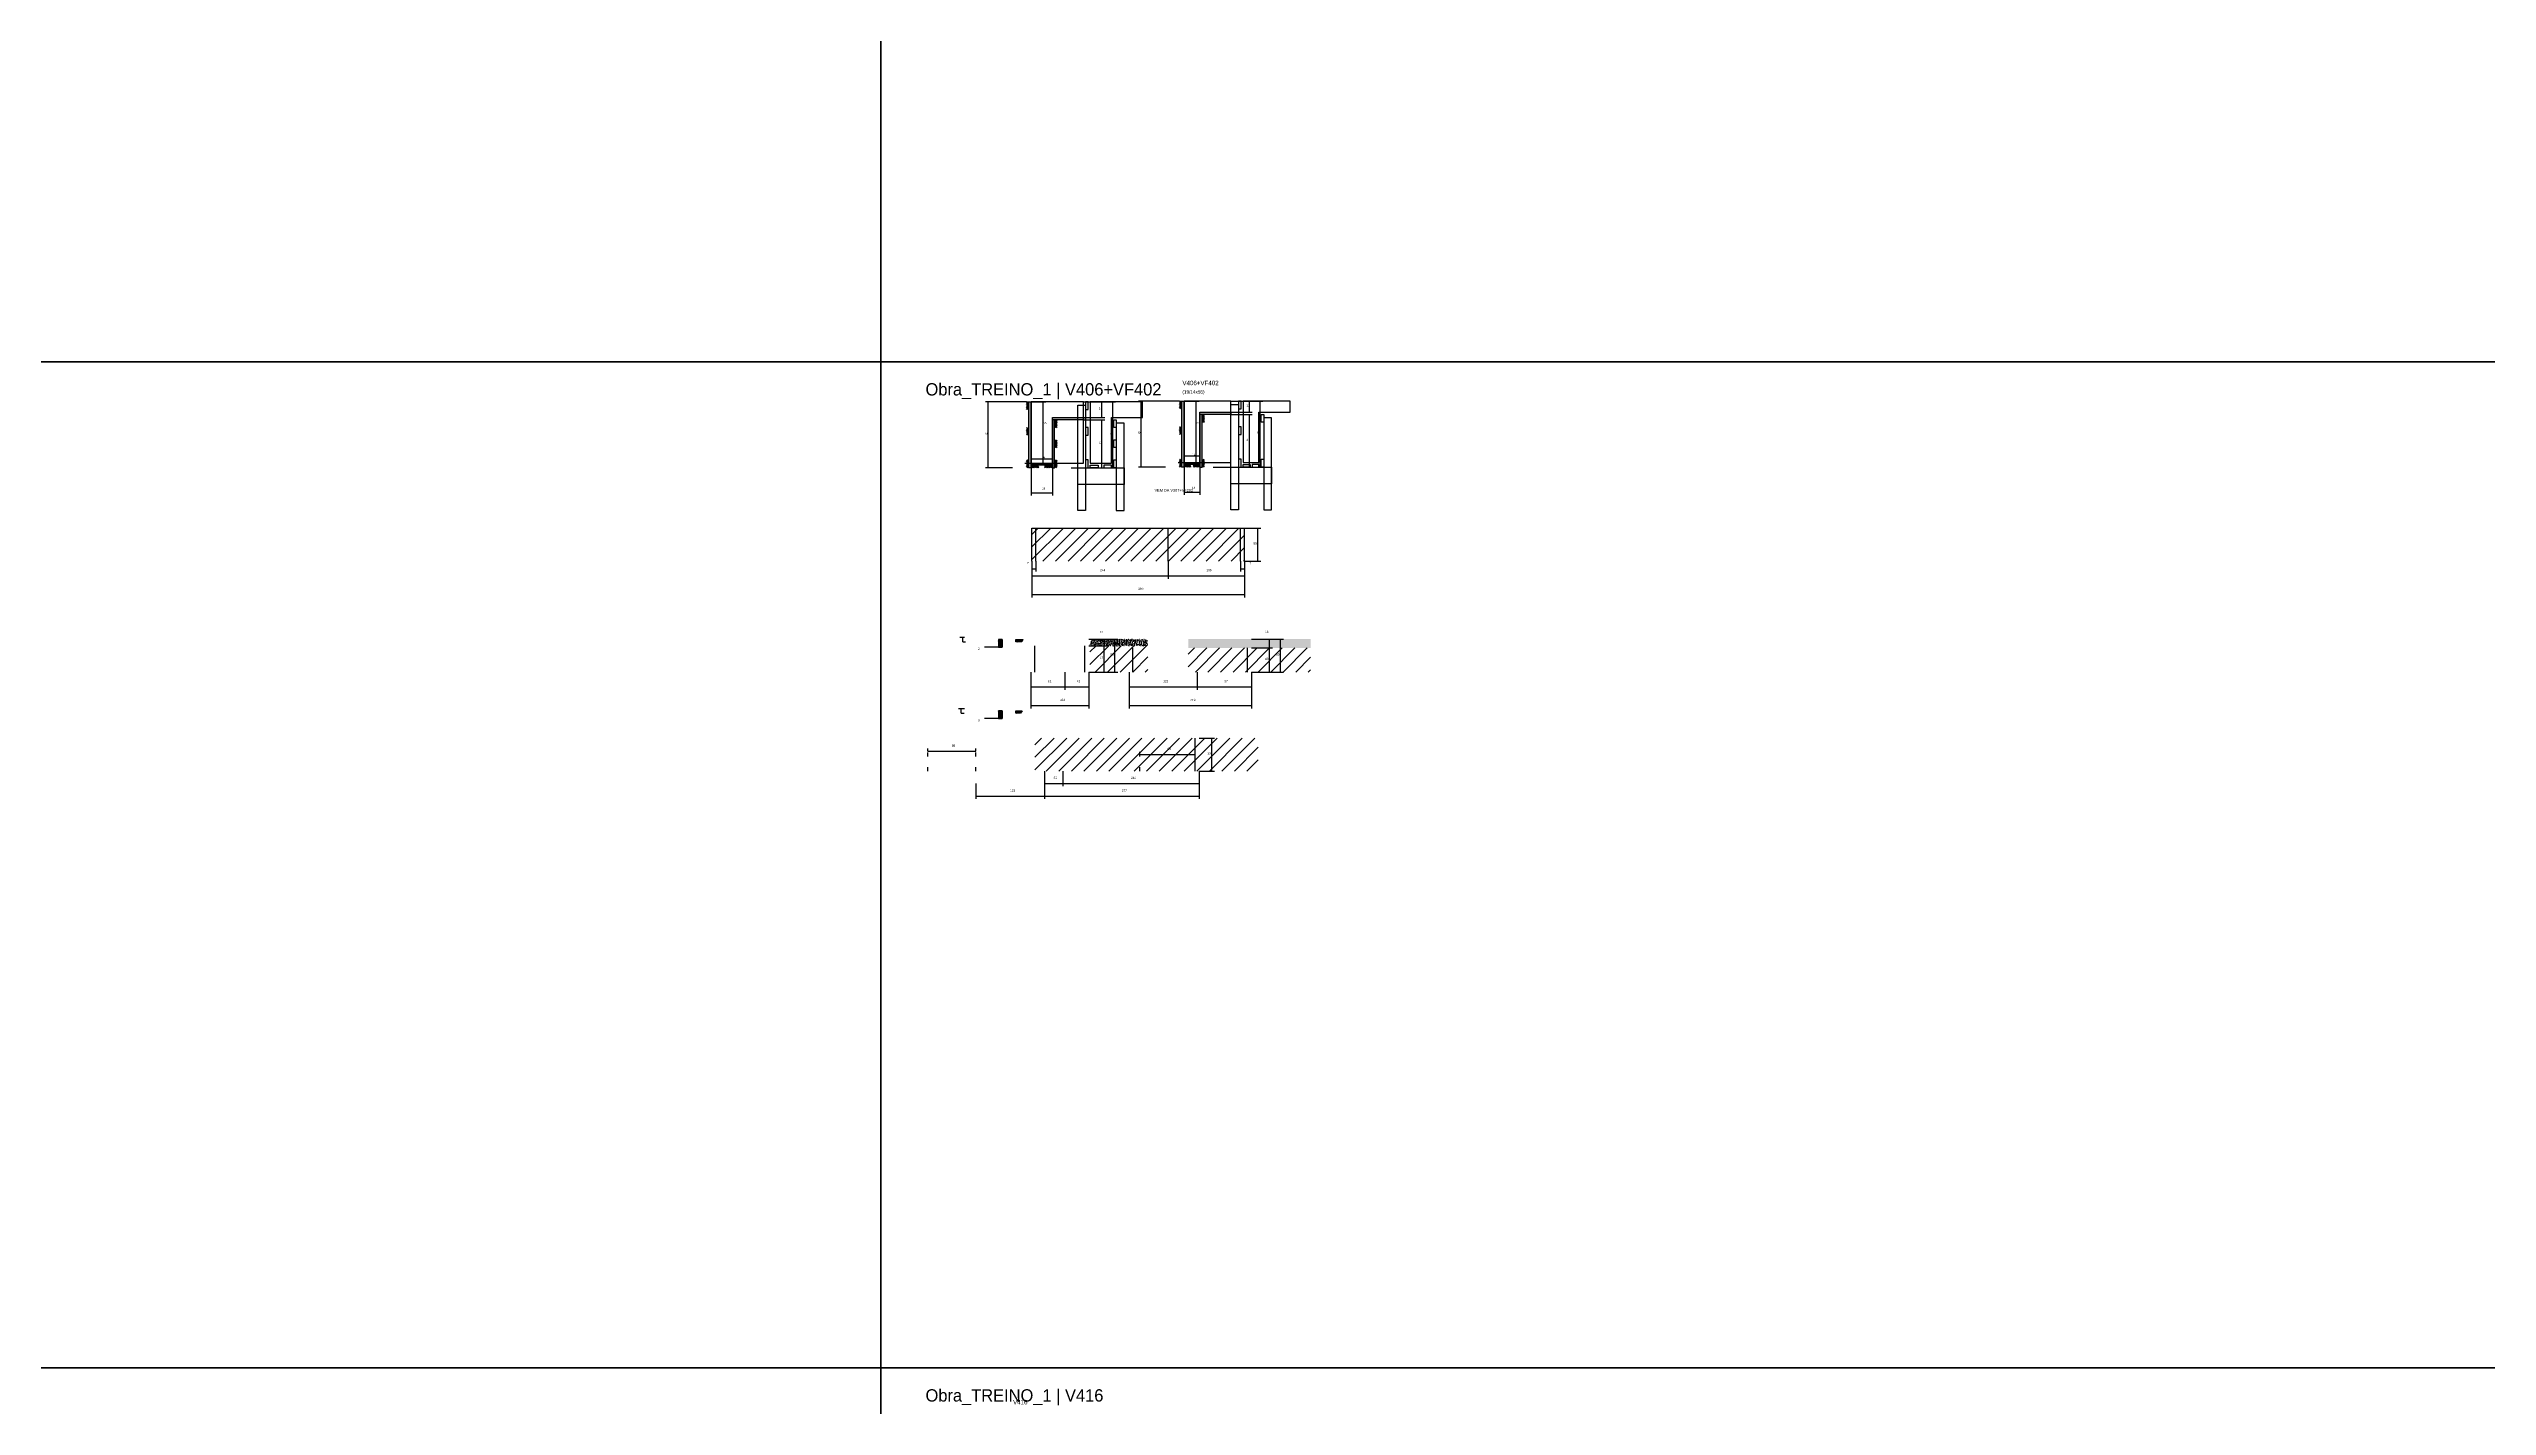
# Model space of a CAD drawing. Header units: metres. Extents: x -41 to 34800, y -36000 to 1848.
# Drawn here: x 13011 to 17375, y -5468 to -3040 of the extents above; entities that cross this region are included whole.
import ezdxf

# ---------------------------------------------------------------- set-up
doc = ezdxf.new("R2010")
doc.units = ezdxf.units.M
for name, color, linetype in [('CELL_BORDER', 8, 'Continuous'), ('CONCRETO', 251, 'Continuous'), ('COTA', 4, 'Continuous'), ('Cota Seção (2x)', 4, 'Continuous'), ('Hachura', 253, 'Continuous'), ('LABEL_ID', 3, 'Continuous'), ('Madeira', 126, 'Continuous'), ('Painéis', 200, 'Continuous'), ('REAPROVEITAMENTO', 251, 'Continuous'), ('SARR_2.2x7', 40, 'Continuous'), ('SARR_3.5x7', 81, 'Continuous'), ('Texto Seção', 7, 'Continuous')]:
    doc.layers.add(name, color=color, linetype=linetype)

msp = doc.modelspace()

# ---------------------------------------------------------------- hatches: boundary and pattern name
at = {"layer": 'COTA'}
h = msp.add_hatch(dxfattribs=at)
h.set_pattern_fill('AR-CONC', scale=0.03)
h.paths.add_polyline_path([(14977.8, -4095.8), (14874.3, -4095.8), (14874.3, -4107.8), (14977.8, -4107.8)])
h = msp.add_hatch(dxfattribs=at)
h.set_pattern_fill('AR-CONC', scale=0.03)
h.paths.add_polyline_path([(15269, -4095.8), (15050, -4095.8), (15050, -4111.8), (15269, -4111.8)])
at = {"layer": 'Hachura'}
h = msp.add_hatch(dxfattribs=at)
h.set_pattern_fill('ANSI31', scale=0.5)
h.paths.add_polyline_path([(14760.6, -3685.3), (14765, -3685.3), (14765, -3685.3), (14765, -3671.3), (14765, -3671.3), (14760.6, -3671.3), (14760.6, -3671.3), (14760.6, -3685.3)])
h = msp.add_hatch(color=8, dxfattribs=at)
h.dxf.hatch_style = 1
h.paths.add_polyline_path([(14765, -3671.3), (14769, -3671.3), (14769, -3671.3), (14769, -3789.3), (14769, -3789.3), (14765, -3789.3), (14765, -3789.3), (14765, -3671.3)])
h = msp.add_hatch(color=8, dxfattribs=at)
h.dxf.hatch_style = 1
h.paths.add_polyline_path([(14807, -3703.3), (14807, -3699.3), (14807, -3699.3), (14862.6, -3699.3), (14862.6, -3699.3), (14862.6, -3703.3), (14862.6, -3703.3), (14807, -3703.3)])
h = msp.add_hatch(color=8, dxfattribs=at)
h.dxf.hatch_style = 1
h.paths.add_polyline_path([(14811, -3703.3), (14807, -3703.3), (14807, -3703.3), (14807, -3789.3), (14807, -3789.3), (14811, -3789.3), (14811, -3789.3), (14811, -3703.3)])
h = msp.add_hatch(dxfattribs=at)
h.set_pattern_fill('ANSI31', scale=0.5)
h.paths.add_polyline_path([(14815.4, -3717.3), (14811, -3717.3), (14811, -3717.3), (14811, -3703.3), (14811, -3703.3), (14815.4, -3703.3), (14815.4, -3703.3), (14815.4, -3717.3)])
h = msp.add_hatch(dxfattribs=at)
h.set_pattern_fill('ANSI31', scale=0.5)
h.paths.add_polyline_path([(15034.5, -3684), (15038.9, -3684), (15038.9, -3684), (15038.9, -3670), (15038.9, -3670), (15034.5, -3670), (15034.5, -3670), (15034.5, -3684)])
h = msp.add_hatch(color=8, dxfattribs=at)
h.dxf.hatch_style = 1
h.paths.add_polyline_path([(15038.9, -3670), (15042.9, -3670), (15042.9, -3670), (15042.9, -3788), (15042.9, -3788), (15038.9, -3788), (15038.9, -3788), (15038.9, -3670)])
h = msp.add_hatch(color=8, dxfattribs=at)
h.dxf.hatch_style = 1
h.paths.add_polyline_path([(15070.9, -3694), (15070.9, -3690), (15070.9, -3690), (15126.5, -3690), (15126.5, -3690), (15126.5, -3694), (15126.5, -3694), (15070.9, -3694)])
h = msp.add_hatch(color=8, dxfattribs=at)
h.dxf.hatch_style = 1
h.paths.add_polyline_path([(15074.9, -3694), (15070.9, -3694), (15070.9, -3694), (15070.9, -3788), (15070.9, -3788), (15074.9, -3788), (15074.9, -3788), (15074.9, -3694)])
h = msp.add_hatch(dxfattribs=at)
h.set_pattern_fill('ANSI31', scale=0.5)
h.paths.add_polyline_path([(15079.3, -3708), (15074.9, -3708), (15074.9, -3708), (15074.9, -3694), (15074.9, -3694), (15079.3, -3694), (15079.3, -3694), (15079.3, -3708)])
h = msp.add_hatch(dxfattribs=at)
h.set_pattern_fill('ANSI31', scale=0.5)
h.paths.add_polyline_path([(14760.6, -3731.2), (14765, -3731.2), (14765, -3731.2), (14765, -3717.2), (14765, -3717.2), (14760.6, -3717.2), (14760.6, -3717.2), (14760.6, -3731.2)])
h = msp.add_hatch(dxfattribs=at)
h.set_pattern_fill('ANSI31', scale=0.5)
h.paths.add_polyline_path([(14815.4, -3753.3), (14811, -3753.3), (14811, -3753.3), (14811, -3739.3), (14811, -3739.3), (14815.4, -3739.3), (14815.4, -3739.3), (14815.4, -3753.3)])
h = msp.add_hatch(dxfattribs=at)
h.set_pattern_fill('ANSI31', scale=0.5)
h.paths.add_polyline_path([(15034.5, -3729.9), (15038.9, -3729.9), (15038.9, -3729.9), (15038.9, -3715.9), (15038.9, -3715.9), (15034.5, -3715.9), (15034.5, -3715.9), (15034.5, -3729.9)])
h = msp.add_hatch(dxfattribs=at)
h.set_pattern_fill('ANSI31', scale=0.5)
h.paths.add_polyline_path([(14760.6, -3789.3), (14765, -3789.3), (14765, -3789.3), (14765, -3775.3), (14765, -3775.3), (14760.6, -3775.3), (14760.6, -3775.3), (14760.6, -3789.3)])
h = msp.add_hatch(color=8, dxfattribs=at)
h.dxf.hatch_style = 1
h.paths.add_polyline_path([(14769, -3784.9), (14769, -3781.3), (14769, -3781.3), (14807, -3781.3), (14807, -3781.3), (14807, -3784.9), (14807, -3784.9), (14769, -3784.9)])
h = msp.add_hatch(dxfattribs=at)
h.set_pattern_fill('ANSI31', scale=0.5)
h.paths.add_polyline_path([(14769, -3789.3), (14769, -3784.9), (14769, -3784.9), (14783, -3784.9), (14783, -3784.9), (14783, -3789.3), (14783, -3789.3), (14769, -3789.3)])
h = msp.add_hatch(dxfattribs=at)
h.set_pattern_fill('ANSI31', scale=0.5)
h.paths.add_polyline_path([(14807, -3789.3), (14807, -3784.9), (14807, -3784.9), (14793, -3784.9), (14793, -3784.9), (14793, -3789.3), (14793, -3789.3), (14807, -3789.3)])
h = msp.add_hatch(dxfattribs=at)
h.set_pattern_fill('ANSI31', scale=0.5)
h.paths.add_polyline_path([(14815.4, -3789.3), (14811, -3789.3), (14811, -3789.3), (14811, -3775.3), (14811, -3775.3), (14815.4, -3775.3), (14815.4, -3775.3), (14815.4, -3789.3)])
h = msp.add_hatch(dxfattribs=at)
h.set_pattern_fill('ANSI31', scale=0.5)
h.paths.add_polyline_path([(15034.5, -3788), (15038.9, -3788), (15038.9, -3788), (15038.9, -3774), (15038.9, -3774), (15034.5, -3774), (15034.5, -3774), (15034.5, -3788)])
h = msp.add_hatch(color=8, dxfattribs=at)
h.dxf.hatch_style = 1
h.paths.add_polyline_path([(15042.9, -3783.6), (15042.9, -3780), (15042.9, -3780), (15070.9, -3780), (15070.9, -3780), (15070.9, -3783.6), (15070.9, -3783.6), (15042.9, -3783.6)])
h = msp.add_hatch(dxfattribs=at)
h.set_pattern_fill('ANSI31', scale=0.5)
h.paths.add_polyline_path([(15042.9, -3788), (15042.9, -3783.6), (15042.9, -3783.6), (15054.9, -3783.6), (15054.9, -3783.6), (15054.9, -3788), (15054.9, -3788), (15042.9, -3788)])
h = msp.add_hatch(dxfattribs=at)
h.set_pattern_fill('ANSI31', scale=0.5)
h.paths.add_polyline_path([(15070.9, -3788), (15070.9, -3783.6), (15070.9, -3783.6), (15058.9, -3783.6), (15058.9, -3783.6), (15058.9, -3788), (15058.9, -3788), (15070.9, -3788)])
h = msp.add_hatch(dxfattribs=at)
h.set_pattern_fill('ANSI31', scale=0.5)
h.paths.add_polyline_path([(15079.3, -3788), (15074.9, -3788), (15074.9, -3788), (15074.9, -3774), (15074.9, -3774), (15079.3, -3774), (15079.3, -3774), (15079.3, -3788)])
h = msp.add_hatch(dxfattribs=at)
h.set_pattern_fill('ANSI31', scale=0.5)
h.paths.add_polyline_path([(14717.3, -4096.5), (14710.3, -4096.5), (14710.3, -4110.5), (14717.3, -4110.5)])
h = msp.add_hatch(dxfattribs=at)
h.set_pattern_fill('ANSI31', scale=0.5)
h.paths.add_polyline_path([(14754.2, -4096.5), (14752.4, -4100.9), (14752.4, -4100.9), (14741.6, -4100.9), (14741.6, -4100.9), (14741.6, -4096.5), (14741.6, -4096.5), (14754.2, -4096.5)])
h = msp.add_hatch(dxfattribs=at)
h.set_pattern_fill('ANSI31', scale=0.5)
h.paths.add_polyline_path([(14717.3, -4224), (14710.3, -4224), (14710.3, -4238), (14717.3, -4238)])
h = msp.add_hatch(dxfattribs=at)
h.set_pattern_fill('ANSI31', scale=0.5)
h.paths.add_polyline_path([(14753, -4224), (14749.8, -4228.4), (14749.8, -4228.4), (14741.6, -4228.4), (14741.6, -4228.4), (14741.6, -4224), (14741.6, -4224), (14753, -4224)])
at = {"layer": 'REAPROVEITAMENTO'}
h = msp.add_hatch(dxfattribs=at)
h.set_pattern_fill('ANSI31', scale=5)
h.paths.add_polyline_path([(15150.9, -3956.2), (15150.9, -3897.2), (15150.9, -3897.2), (14770.4, -3897.2), (14770.4, -3897.2), (14770.4, -3956.2), (14770.4, -3956.2), (15150.9, -3956.2)])
h = msp.add_hatch(dxfattribs=at)
h.set_pattern_fill('ANSI31', scale=5)
h.paths.add_polyline_path([(14977.8, -4154.8), (14977.8, -4107.8), (14977.8, -4107.8), (14874.3, -4107.8), (14874.3, -4107.8), (14874.3, -4154.8), (14874.3, -4154.8), (14977.8, -4154.8)])
h = msp.add_hatch(dxfattribs=at)
h.set_pattern_fill('ANSI31', scale=5)
h.paths.add_polyline_path([(15269, -4154.8), (15269, -4111.8), (15269, -4111.8), (15050, -4111.8), (15050, -4111.8), (15050, -4154.8), (15050, -4154.8), (15269, -4154.8)])
h = msp.add_hatch(dxfattribs=at)
h.set_pattern_fill('ANSI31', scale=5)
h.paths.add_polyline_path([(14775.8, -4272.9), (14775.8, -4331.9), (14775.8, -4331.9), (15175.5, -4331.9), (15175.5, -4331.9), (15175.5, -4272.9), (15175.5, -4272.9), (14775.8, -4272.9)])

# ---------------------------------------------------------------- linework, layer by layer
at = {"layer": 'CELL_BORDER'}
for points in [[(11600, -3600), (14500, -3600), (14500, -1800), (11600, -1800)], [(14500, -3600), (17400, -3600), (17400, -1800), (14500, -1800)], [(11600, -5400), (14500, -5400), (14500, -3600), (11600, -3600)], [(14500, -5400), (17400, -5400), (17400, -3600), (14500, -3600)], [(11600, -7200), (14500, -7200), (14500, -5400), (11600, -5400)], [(14500, -7200), (17400, -7200), (17400, -5400), (14500, -5400)]]:
    msp.add_lwpolyline(points, close=True, dxfattribs=at)
at = {"layer": 'CONCRETO'}
for points in [[(14769, -3781.3), (14862.6, -3781.3), (14862.6, -3671.3), (14769, -3671.3)], [(14968.4, -3699.3), (14968.4, -3671.3), (14874.8, -3671.3), (14874.8, -3699.3), (14874.8, -3699.3), (14874.8, -3781.3), (14912.8, -3781.3), (14912.8, -3699.3)], [(15042.9, -3780), (15126.5, -3780), (15126.5, -3670), (15042.9, -3670)], [(15232.3, -3690), (15232.3, -3670), (15148.7, -3670), (15148.7, -3698), (15148.7, -3698), (15148.7, -3780), (15176.7, -3780), (15176.7, -3690)]]:
    msp.add_lwpolyline(points, close=True, dxfattribs=at)
at = {"layer": 'COTA'}
for p, q in [((14760.6, -3671.3), (14687.1, -3671.3)), ((14692.1, -3789.3), (14692.1, -3671.3)), ((14862.6, -3671.3), (14920, -3671.3)), ((14862.6, -3671.3), (14900.6, -3671.3)), ((14862.6, -3699.3), (14900.6, -3699.3)), ((14862.6, -3703.3), (14900.6, -3703.3)), ((14895.6, -3699.3), (14895.6, -3671.3)), ((14895.6, -3789.3), (14895.6, -3703.3)), ((14915, -3789.3), (14915, -3671.3)), ((15034.5, -3670), (14961.1, -3670)), ((14966.1, -3788), (14966.1, -3670)), ((15126.5, -3670), (15183.9, -3670)), ((15126.5, -3670), (15164.6, -3670)), ((15126.5, -3690), (15164.6, -3690)), ((15126.5, -3694), (15164.6, -3694)), ((15159.6, -3690), (15159.6, -3670)), ((15159.6, -3788), (15159.6, -3694)), ((15178.9, -3788), (15178.9, -3670)), ((14735.4, -3789.3), (14687.1, -3789.3)), ((14769, -3789.3), (14769, -3839.1)), ((14807, -3789.3), (14807, -3839.1)), ((14840.6, -3789.3), (14920, -3789.3)), ((14840.6, -3789.3), (14900.6, -3789.3)), ((15009.3, -3788), (14961.1, -3788)), ((15042.9, -3788), (15042.9, -3837.8)), ((15070.9, -3788), (15070.9, -3837.8)), ((15094.5, -3788), (15183.9, -3788)), ((15094.5, -3788), (15164.6, -3788)), ((14769, -3834.1), (14807, -3834.1)), ((15042.9, -3832.8), (15070.9, -3832.8)), ((15150.9, -3897.2), (15179.8, -3897.2)), ((15174.8, -3956.2), (15174.8, -3897.2)), ((14770.4, -3956.2), (14770.4, -3987.8)), ((14770.4, -3956.2), (14770.4, -4021.3)), ((14770.4, -3956.2), (14770.4, -3975.1)), ((14770.4, -3970.1), (14777.4, -3970.1)), ((14777.4, -3956.2), (14777.4, -3975.1)), ((15014.4, -3956.2), (15014.4, -3987.8)), ((15014.4, -3956.2), (15014.4, -3987.8)), ((15143.9, -3956.2), (15143.9, -3975.1)), ((15143.9, -3970.1), (15150.9, -3970.1)), ((15150.9, -3956.2), (15150.9, -3987.8)), ((15150.9, -3956.2), (15150.9, -4021.3)), ((15150.9, -3956.2), (15150.9, -3975.1)), ((15150.9, -3956.2), (15179.8, -3956.2)), ((14770.4, -3982.8), (15014.4, -3982.8)), ((15014.4, -3982.8), (15150.9, -3982.8)), ((14770.4, -4016.3), (15150.9, -4016.3)), ((14649.8, -4092.9), (14641.6, -4092.9)), ((14646.6, -4100.9), (14646.6, -4092.9)), ((14646.6, -4100.9), (14651.6, -4100.9)), ((14872, -4095.8), (14904.9, -4095.8)), ((14872, -4095.8), (14924, -4095.8)), ((14899.9, -4107.8), (14899.9, -4095.8)), ((14919, -4154.8), (14919, -4095.8)), ((15163.2, -4095.8), (15200.7, -4095.8)), ((15163.2, -4095.8), (15220.4, -4095.8)), ((15195.7, -4111.8), (15195.7, -4095.8)), ((15215.4, -4154.8), (15215.4, -4095.8)), ((14872, -4107.8), (14904.9, -4107.8)), ((14872, -4107.8), (14904.9, -4107.8)), ((14899.9, -4154.8), (14899.9, -4107.8)), ((15163.2, -4111.8), (15200.7, -4111.8)), ((15163.2, -4111.8), (15200.7, -4111.8)), ((15195.7, -4154.8), (15195.7, -4111.8)), ((14768.5, -4154.8), (14768.5, -4186.4)), ((14768.5, -4154.8), (14768.5, -4219.9)), ((14768.5, -4181.4), (14829.5, -4181.4)), ((14829.5, -4154.8), (14829.5, -4186.4)), ((14829.5, -4154.8), (14829.5, -4186.4)), ((14829.5, -4181.4), (14872, -4181.4)), ((14872, -4154.8), (14872, -4186.4)), ((14872, -4154.8), (14872, -4219.9)), ((14872, -4154.8), (14904.9, -4154.8)), ((14872, -4154.8), (14924, -4154.8)), ((14944.2, -4154.8), (14944.2, -4186.4)), ((14944.2, -4154.8), (14944.2, -4219.9)), ((14944.2, -4181.4), (15066.2, -4181.4)), ((15066.2, -4154.8), (15066.2, -4186.4)), ((15066.2, -4154.8), (15066.2, -4186.4)), ((15066.2, -4181.4), (15163.2, -4181.4)), ((15163.2, -4154.8), (15163.2, -4186.4)), ((15163.2, -4154.8), (15163.2, -4219.9)), ((15163.2, -4154.8), (15200.7, -4154.8)), ((15163.2, -4154.8), (15220.4, -4154.8)), ((14649.8, -4220.4), (14639, -4220.4)), ((14644, -4228.4), (14644, -4220.4)), ((14644, -4228.4), (14649, -4228.4)), ((14768.5, -4214.9), (14872, -4214.9)), ((14944.2, -4214.9), (15163.2, -4214.9)), ((15069.7, -4272.9), (15097.4, -4272.9)), ((15092.4, -4331.9), (15092.4, -4272.9)), ((14584, -4296.5), (14584, -4291.5)), ((14584, -4296.5), (14670, -4296.5)), ((14670, -4296.5), (14670, -4291.5)), ((14963.7, -4302.4), (14963.7, -4297.4)), ((14963.7, -4302.4), (15062.7, -4302.4)), ((15062.7, -4302.4), (15062.7, -4297.4)), ((14670, -4354.4), (14670, -4381.9)), ((14792.7, -4331.9), (14792.7, -4381.9)), ((14792.7, -4331.9), (14792.7, -4359.3)), ((14792.7, -4331.9), (14792.7, -4381.9)), ((14792.7, -4354.3), (14825.7, -4354.3)), ((14825.7, -4331.9), (14825.7, -4359.3)), ((14825.7, -4331.9), (14825.7, -4359.3)), ((14825.7, -4354.3), (15069.7, -4354.3)), ((15069.7, -4331.9), (15097.4, -4331.9)), ((15069.7, -4331.9), (15069.7, -4381.9)), ((15069.7, -4331.9), (15069.7, -4359.3)), ((14670, -4376.9), (14792.7, -4376.9)), ((14792.7, -4376.9), (15069.7, -4376.9))]:
    msp.add_line(p, q, dxfattribs=at)
at = {"layer": 'Cota Seção (2x)'}
for p, q in [((14760.6, -3671.3), (14795.5, -3671.3)), ((14790.5, -3781.3), (14790.5, -3671.3)), ((15034.5, -3670), (15069.5, -3670)), ((15064.5, -3780), (15064.5, -3670)), ((14758, -3781.3), (14795.5, -3781.3)), ((14769, -3789.3), (14769, -3768.3)), ((14769, -3773.3), (14807, -3773.3)), ((14807, -3789.3), (14807, -3768.3)), ((15031.9, -3780), (15069.5, -3780)), ((15042.9, -3788), (15042.9, -3763)), ((15042.9, -3768), (15070.9, -3768)), ((15070.9, -3788), (15070.9, -3763))]:
    msp.add_line(p, q, dxfattribs=at)
at = {"layer": 'Madeira'}
for points in [[(14866.4, -3685.3), (14870.8, -3685.3), (14870.8, -3671.3), (14866.4, -3671.3)], [(14921.2, -3717.3), (14916.8, -3717.3), (14916.8, -3703.3), (14921.2, -3703.3)], [(15140.3, -3684), (15144.7, -3684), (15144.7, -3670), (15140.3, -3670)], [(15185.1, -3708), (15180.7, -3708), (15180.7, -3694), (15185.1, -3694)], [(14866.4, -3731.2), (14870.8, -3731.2), (14870.8, -3717.2), (14866.4, -3717.2)], [(14921.2, -3753.3), (14916.8, -3753.3), (14916.8, -3739.3), (14921.2, -3739.3)], [(15140.3, -3729.9), (15144.7, -3729.9), (15144.7, -3715.9), (15140.3, -3715.9)], [(14866.4, -3789.3), (14870.8, -3789.3), (14870.8, -3775.3), (14866.4, -3775.3)], [(14874.8, -3789.3), (14874.8, -3784.9), (14888.8, -3784.9), (14888.8, -3789.3)], [(14912.8, -3789.3), (14912.8, -3784.9), (14898.8, -3784.9), (14898.8, -3789.3)], [(14921.2, -3789.3), (14916.8, -3789.3), (14916.8, -3775.3), (14921.2, -3775.3)], [(15140.3, -3788), (15144.7, -3788), (15144.7, -3774), (15140.3, -3774)], [(15148.7, -3788), (15148.7, -3783.6), (15160.7, -3783.6), (15160.7, -3788)], [(15176.7, -3788), (15176.7, -3783.6), (15164.7, -3783.6), (15164.7, -3788)], [(15185.1, -3788), (15180.7, -3788), (15180.7, -3774), (15185.1, -3774)], [(14717.3, -4110.5), (14717.3, -4096.5), (14710.3, -4096.5), (14710.3, -4110.5)], [(14741.6, -4096.5), (14754.2, -4096.5), (14752.4, -4100.9), (14741.6, -4100.9)], [(14717.3, -4238), (14717.3, -4224), (14710.3, -4224), (14710.3, -4238)], [(14741.6, -4224), (14753, -4224), (14749.8, -4228.4), (14741.6, -4228.4)]]:
    msp.add_lwpolyline(points, close=True, dxfattribs=at)
for points in [[(14717.3, -4096.5), (14717.3, -4110.5), (14685.8, -4110.5)], [(14717.3, -4224), (14717.3, -4238), (14685.8, -4238)]]:
    msp.add_lwpolyline(points, dxfattribs=at)
at = {"layer": 'Painéis'}
for p, q in [((14769, -3789.3), (14769, -3671.3)), ((14807, -3699.3), (14862.6, -3699.3)), ((14807, -3703.3), (14807, -3699.3)), ((14807, -3789.3), (14807, -3703.3)), ((14862.6, -3703.3), (14862.6, -3699.3)), ((15042.9, -3788), (15042.9, -3670)), ((15070.9, -3690), (15126.5, -3690)), ((15070.9, -3694), (15070.9, -3690)), ((15070.9, -3788), (15070.9, -3694)), ((15126.5, -3694), (15126.5, -3690)), ((14769, -3781.3), (14807, -3781.3)), ((14769, -3784.9), (14769, -3781.3)), ((14807, -3784.9), (14807, -3781.3)), ((15042.9, -3780), (15070.9, -3780)), ((15042.9, -3783.6), (15042.9, -3780)), ((15070.9, -3783.6), (15070.9, -3780)), ((14770.4, -3897.2), (15150.9, -3897.2)), ((14770.4, -3956.2), (14770.4, -3897.2)), ((15014.4, -3956.2), (15014.4, -3897.2)), ((15150.9, -3956.2), (15150.9, -3897.2))]:
    msp.add_line(p, q, dxfattribs=at)
for points in [[(14765, -3671.3), (14769, -3671.3), (14769, -3789.3), (14765, -3789.3)], [(14807, -3703.3), (14807, -3699.3), (14862.6, -3699.3), (14862.6, -3703.3)], [(14811, -3703.3), (14807, -3703.3), (14807, -3789.3), (14811, -3789.3)], [(15038.9, -3670), (15042.9, -3670), (15042.9, -3788), (15038.9, -3788)], [(15070.9, -3694), (15070.9, -3690), (15126.5, -3690), (15126.5, -3694)], [(15074.9, -3694), (15070.9, -3694), (15070.9, -3788), (15074.9, -3788)], [(14769, -3784.9), (14769, -3781.3), (14807, -3781.3), (14807, -3784.9)], [(15042.9, -3783.6), (15042.9, -3780), (15070.9, -3780), (15070.9, -3783.6)]]:
    msp.add_lwpolyline(points, close=True, dxfattribs=at)
at = {"layer": 'SARR_2.2x7'}
for p, q in [((14777.4, -3956.2), (14777.4, -3897.2)), ((15143.9, -3956.2), (15143.9, -3897.2)), ((14775.5, -4154.8), (14775.5, -4107.8)), ((14865, -4154.8), (14865, -4107.8)), ((14951.2, -4154.8), (14951.2, -4111.8)), ((15156.2, -4154.8), (15156.2, -4111.8)), ((15062.7, -4331.9), (15062.7, -4272.9)), ((14584, -4305.9), (14584, -4298.9)), ((14670, -4305.9), (14670, -4298.9)), ((14963.7, -4305.9), (14963.7, -4298.9)), ((14584, -4331.9), (14584, -4324.9)), ((14670, -4331.9), (14670, -4324.9)), ((14963.7, -4331.9), (14963.7, -4324.9))]:
    msp.add_line(p, q, dxfattribs=at)
at = {"layer": 'SARR_3.5x7'}
for points in [[(14852.4, -3677.3), (14866.4, -3677.3), (14866.4, -3865.8), (14852.4, -3865.8)], [(15126.3, -3676), (15140.3, -3676), (15140.3, -3864.5), (15126.3, -3864.5)], [(15199.1, -3700), (15185.1, -3700), (15185.1, -3864.5), (15199.1, -3864.5)], [(14935.2, -3709.3), (14921.2, -3709.3), (14921.2, -3865.8), (14935.2, -3865.8)], [(14852.4, -3789.3), (14935.2, -3789.3), (14935.2, -3819.4), (14852.4, -3819.4)], [(15126.3, -3788), (15199.1, -3788), (15199.1, -3818.1), (15126.3, -3818.1)]]:
    msp.add_lwpolyline(points, close=True, dxfattribs=at)

# ---------------------------------------------------------------- texts
at = {"layer": 'COTA'}
for s, p in [('14', (14890.1, -3685.3)), ('10', (15154.1, -3680)), ('59', (14686.6, -3730.3)), ('43', (14890.1, -3746.3)), ('59', (14909.5, -3730.3)), ('59', (14960.6, -3729)), ('47', (15154.1, -3741)), ('59', (15173.4, -3729)), ('19', (14788, -3828.6)), ('14', (15056.9, -3827.3)), ('59', (15166.7, -3926.7)), ('7', (14761.5, -3962.1)), ('244', (14892.4, -3974.7)), ('136', (15082.6, -3974.5)), ('7', (15159.8, -3962.1)), ('380', (14960.6, -4008.1)), ('12', (14891.9, -4085.2)), ('16', (15187.6, -4084.8)), ('2', (14673.9, -4115.3)), ('47', (14891.9, -4131.3)), ('59', (14910.8, -4125.3)), ('43', (15187.5, -4133.3)), ('59', (15207.3, -4125.3)), ('61', (14799, -4173.3)), ('42', (14850.7, -4173.3)), ('122', (15005.2, -4173.3)), ('97', (15114.7, -4173.3)), ('104', (14820.2, -4206.7)), ('219', (15053.7, -4206.8)), ('3', (14673.9, -4242.9)), ('86', (14627, -4288.4)), ('99', (15013.2, -4294.3)), ('59', (15084.3, -4302.4)), ('33', (14809.2, -4346.1)), ('244', (14947.7, -4346.2)), ('123', (14731.3, -4368.8)), ('277', (14931.2, -4368.8))]:
    msp.add_text(s, height=4, dxfattribs=at).set_placement(p)
at = {"layer": 'Cota Seção (2x)'}
for s, p in [('55', (14790.5, -3711.3)), ('55', (15064.5, -3710)), ('19', (14788, -3773.3)), ('14', (15057, -3768))]:
    msp.add_text(s, height=4, dxfattribs=at).set_placement(p)
at = {"layer": 'LABEL_ID'}
for s, p in [('Obra_TREINO_1 | V406+VF402', (14580, -3660)), ('Obra_TREINO_1 | V416', (14580, -5460))]:
    msp.add_text(s, height=22, dxfattribs=at).set_placement(p)
at = {"layer": 'Texto Seção'}
for s, height, p in [('V406+VF402', 8, (15039.7, -3641.6)), ('(19/14x55)', 6, (15039.7, -3656.6)), ('VEM DA V307+VF202', 5, (14989.9, -3832.2)), ('V416', 8, (14736.7, -5465))]:
    msp.add_text(s, height=height, dxfattribs=at).set_placement(p)

doc.saveas('drawing.dxf')
